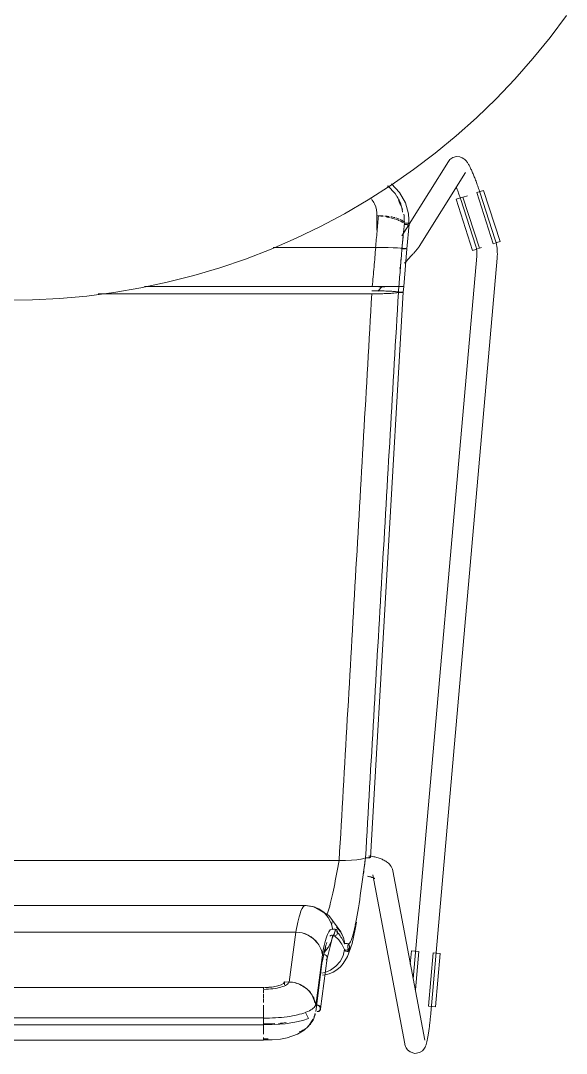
# Model space of a CAD drawing. Header units: millimetres. Extents: x 155927 to 295199, y -4084 to 97293.
# Drawn here: x 219590 to 219911, y 11464 to 12070 of the extents above; entities that cross this region are included whole.
import ezdxf

# ---------------------------------------------------------------- set-up
doc = ezdxf.new("R2010")
doc.units = ezdxf.units.MM
doc.header["$MEASUREMENT"] = 0
doc.layers.add('I-FURN', color=8, linetype='CONTINUOUS', lineweight=9)

msp = doc.modelspace()

# ---------------------------------------------------------------- linework, layer by layer
at = {"layer": 'I-FURN'}
for p, q in [((219901.02, 12060.29), (219910.6, 12073.11)), ((219890.94, 12047.87), (219901.02, 12060.29)), ((219880.37, 12035.86), (219890.94, 12047.87)), ((219869.33, 12024.28), (219880.37, 12035.86)), ((219857.84, 12013.15), (219869.33, 12024.28)), ((219845.91, 12002.49), (219857.84, 12013.15)), ((219833.56, 11992.32), (219845.91, 12002.49)), ((219820.82, 11982.64), (219833.56, 11992.32)), ((219842.2, 11988.54), (219841.31, 11987.41)), ((219842.2, 11988.54), (219843.94, 11989.76)), ((219843.94, 11989.76), (219846.16, 11990.35)), ((219846.16, 11990.35), (219848.14, 11990.17)), ((219848.14, 11990.17), (219849.52, 11989.65)), ((219849.52, 11989.65), (219850.43, 11989.09)), ((219850.43, 11989.09), (219851.06, 11988.57)), ((219851.06, 11988.57), (219851.52, 11988.1)), ((219851.52, 11988.1), (219851.89, 11987.67)), ((219807.7, 11973.49), (219820.82, 11982.64)), ((219841.31, 11987.41), (219818.28, 11950.65)), ((219851.89, 11987.67), (219852.2, 11987.27)), ((219852.2, 11987.27), (219852.48, 11986.88)), ((219852.48, 11986.88), (219852.74, 11986.49)), ((219852.74, 11986.49), (219852.98, 11986.1)), ((219852.98, 11986.1), (219853.22, 11985.7)), ((219853.22, 11985.7), (219853.45, 11985.29)), ((219853.45, 11985.29), (219853.68, 11984.87)), ((219853.68, 11984.87), (219853.9, 11984.43)), ((219853.9, 11984.43), (219854.13, 11983.97)), ((219854.13, 11983.97), (219854.36, 11983.5)), ((219854.36, 11983.5), (219854.6, 11983.01)), ((219854.6, 11983.01), (219854.83, 11982.5)), ((219854.83, 11982.5), (219855.07, 11981.97)), ((219824.17, 11937.46), (219851.48, 11981.04)), ((219855.07, 11981.97), (219855.31, 11981.42)), ((219855.31, 11981.42), (219855.55, 11980.86)), ((219855.55, 11980.86), (219855.8, 11980.28)), ((219855.8, 11980.28), (219856.05, 11979.69)), ((219856.05, 11979.69), (219856.29, 11979.08)), ((219856.29, 11979.08), (219856.54, 11978.45)), ((219856.54, 11978.45), (219856.8, 11977.81)), ((219856.8, 11977.81), (219857.05, 11977.16)), ((219857.05, 11977.16), (219857.3, 11976.49)), ((219857.3, 11976.49), (219857.56, 11975.82)), ((219794.22, 11964.87), (219807.7, 11973.49)), ((219809.99, 11968.65), (219805.74, 11973.11)), ((219812.67, 11969.23), (219807.93, 11974.38)), ((219846.11, 11972.16), (219846.35, 11971.53)), ((219846.35, 11971.53), (219846.58, 11970.9)), ((219846.58, 11970.9), (219846.82, 11970.25)), ((219846.82, 11970.25), (219847.05, 11969.59)), ((219857.56, 11975.82), (219857.81, 11975.13)), ((219857.81, 11975.13), (219858.07, 11974.43)), ((219858.07, 11974.43), (219858.32, 11973.72)), ((219858.32, 11973.72), (219858.58, 11973.01)), ((219858.58, 11973.01), (219858.83, 11972.28)), ((219858.83, 11972.28), (219859.08, 11971.55)), ((219859.08, 11971.55), (219859.33, 11970.82)), ((219859.33, 11970.82), (219859.58, 11970.08)), ((219859.58, 11970.08), (219859.82, 11969.35)), ((219860.04, 11969.81), (219861.99, 11970.45)), ((219861.99, 11970.45), (219871.68, 11940.44)), ((219780.41, 11956.79), (219794.22, 11964.87)), ((219813.36, 11962.82), (219809.99, 11968.65)), ((219816.06, 11963.22), (219812.67, 11969.23)), ((219845.84, 11965.23), (219847.79, 11965.86)), ((219845.84, 11965.23), (219855.53, 11935.22)), ((219847.05, 11969.59), (219847.29, 11968.93)), ((219847.29, 11968.93), (219847.52, 11968.26)), ((219847.52, 11968.26), (219847.76, 11967.58)), ((219847.76, 11967.58), (219847.99, 11966.89)), ((219847.79, 11965.86), (219849.76, 11966.5)), ((219847.99, 11966.89), (219848.22, 11966.2)), ((219848.22, 11966.2), (219848.45, 11965.51)), ((219848.45, 11965.51), (219848.56, 11965.18)), ((219848.56, 11965.18), (219857.27, 11938.36)), ((219859.57, 11936.53), (219849.88, 11966.53)), ((219852.46, 11967.37), (219849.98, 11966.57)), ((219857.95, 11969.14), (219867.64, 11939.13)), ((219858.07, 11969.18), (219860.04, 11969.81)), ((219859.82, 11969.35), (219859.97, 11968.89)), ((219868.68, 11942.07), (219859.97, 11968.89)), ((219817.94, 11956.7), (219816.06, 11963.22)), ((219766.29, 11949.27), (219780.41, 11956.79)), ((219799.23, 11955.57), (219800.27, 11955.57)), ((219799.28, 11947.06), (219799.28, 11956.82)), ((219818.22, 11949.79), (219817.94, 11956.7)), ((219751.88, 11942.32), (219766.29, 11949.27)), ((219818.06, 11950.31), (219814, 11943.83)), ((219818.35, 11950.68), (219816.92, 11936.19)), ((219737.2, 11935.96), (219751.88, 11942.32)), ((219869.73, 11939.81), (219867.76, 11939.17)), ((219868.7, 11942.03), (219868.68, 11942.07)), ((219869.02, 11940.94), (219868.7, 11942.03)), ((219869.31, 11939.83), (219869.02, 11940.94)), ((219869.55, 11938.71), (219869.31, 11939.83)), ((219871.68, 11940.44), (219869.73, 11939.81)), ((219722.28, 11930.18), (219737.2, 11935.96)), ((219798.57, 11937.02), (219738.46, 11937.02)), ((219738.46, 11937.02), (219798.57, 11937.02)), ((219802.34, 11937), (219798.57, 11937.02)), ((219798.7, 11937.02), (219802.34, 11936.99)), ((219802.43, 11936.99), (219805.87, 11936.92)), ((219805.87, 11936.92), (219802.43, 11936.99)), ((219808.97, 11936.81), (219805.87, 11936.92)), ((219805.94, 11936.92), (219808.97, 11936.81)), ((219811.45, 11936.66), (219808.97, 11936.81)), ((219809.01, 11936.8), (219811.45, 11936.66)), ((219813.18, 11936.48), (219811.45, 11936.66)), ((219811.47, 11936.65), (219813.18, 11936.48)), ((219814.07, 11936.28), (219813.18, 11936.48)), ((219813.19, 11936.48), (219814.07, 11936.28)), ((219814.55, 11936.29), (219814.07, 11936.28)), ((219814.07, 11936.28), (219814.54, 11936.29)), ((219814.56, 11936.09), (219814.08, 11936.1)), ((219814.09, 11936.1), (219814.56, 11936.09)), ((219814.54, 11936.29), (219815.04, 11936.29)), ((219815.04, 11936.29), (219814.55, 11936.29)), ((219814.56, 11936.09), (219815.06, 11936.09)), ((219815.05, 11936.09), (219814.56, 11936.09)), ((219815.53, 11936.29), (219815.04, 11936.29)), ((219815.04, 11936.29), (219815.53, 11936.29)), ((219815.54, 11936.09), (219815.05, 11936.09)), ((219815.06, 11936.09), (219815.55, 11936.09)), ((219816.92, 11936.19), (219815.1, 11913.99)), ((219815.99, 11936.28), (219815.53, 11936.29)), ((219815.53, 11936.29), (219815.98, 11936.28)), ((219816, 11936.1), (219815.54, 11936.09)), ((219815.55, 11936.09), (219816, 11936.1)), ((219815.98, 11936.28), (219816.37, 11936.26)), ((219816.37, 11936.26), (219815.99, 11936.28)), ((219816.67, 11936.24), (219816.37, 11936.26)), ((219816.37, 11936.26), (219816.66, 11936.24)), ((219816.38, 11936.12), (219816.67, 11936.14)), ((219816.67, 11936.14), (219816.38, 11936.12)), ((219816.86, 11936.22), (219816.67, 11936.24)), ((219816.67, 11936.14), (219816.86, 11936.17)), ((219816.86, 11936.17), (219816.67, 11936.14)), ((219816.85, 11936.22), (219816.92, 11936.19)), ((219816.92, 11936.19), (219816.86, 11936.22)), ((219816.86, 11936.17), (219816.92, 11936.19)), ((219816.92, 11936.19), (219816.86, 11936.17)), ((219821.05, 11933.67), (219820.73, 11933.32)), ((219821.35, 11934.01), (219821.05, 11933.67)), ((219821.64, 11934.33), (219821.35, 11934.01)), ((219821.91, 11934.64), (219821.64, 11934.33)), ((219822.17, 11934.93), (219821.91, 11934.64)), ((219822.41, 11935.21), (219822.17, 11934.93)), ((219822.64, 11935.48), (219822.41, 11935.21)), ((219822.86, 11935.73), (219822.64, 11935.48)), ((219823.06, 11935.97), (219822.86, 11935.73)), ((219823.25, 11936.2), (219823.06, 11935.97)), ((219823.43, 11936.43), (219823.25, 11936.2)), ((219823.6, 11936.65), (219823.43, 11936.43)), ((219823.77, 11936.88), (219823.6, 11936.65)), ((219823.96, 11937.13), (219823.77, 11936.88)), ((219824.17, 11937.46), (219823.96, 11937.13)), ((219857.48, 11935.85), (219855.53, 11935.22)), ((219857.27, 11938.36), (219857.46, 11937.73)), ((219857.46, 11937.73), (219857.63, 11937.09)), ((219859.45, 11936.49), (219857.48, 11935.85)), ((219857.63, 11937.09), (219857.77, 11936.44)), ((219857.77, 11936.44), (219857.88, 11935.79)), ((219857.88, 11935.79), (219857.97, 11935.13)), ((219857.97, 11935.13), (219858.03, 11934.47)), ((219858.03, 11934.47), (219858.07, 11933.81)), ((219858.07, 11933.81), (219858.08, 11933.15)), ((219860.83, 11936.94), (219859.67, 11936.56)), ((219869.75, 11937.59), (219869.55, 11938.71)), ((219869.9, 11936.46), (219869.75, 11937.59)), ((219870, 11935.32), (219869.9, 11936.46)), ((219870.06, 11934.18), (219870, 11935.32)), ((219870.08, 11933.04), (219870.06, 11934.18)), ((219707.14, 11925.01), (219722.28, 11930.18)), ((219816.01, 11928.2), (219815.55, 11927.72)), ((219816.45, 11928.68), (219816.01, 11928.2)), ((219816.89, 11929.15), (219816.45, 11928.68)), ((219817.33, 11929.61), (219816.89, 11929.15)), ((219817.75, 11930.07), (219817.33, 11929.61)), ((219818.16, 11930.51), (219817.75, 11930.07)), ((219818.57, 11930.95), (219818.16, 11930.51)), ((219818.96, 11931.37), (219818.57, 11930.95)), ((219819.34, 11931.79), (219818.96, 11931.37)), ((219819.71, 11932.19), (219819.34, 11931.79)), ((219820.06, 11932.58), (219819.71, 11932.19)), ((219820.41, 11932.96), (219820.06, 11932.58)), ((219820.73, 11933.32), (219820.41, 11932.96)), ((219858.01, 11931.81), (219820.73, 11507.46)), ((219831.02, 11487.43), (219869.97, 11930.76)), ((219858.02, 11931.83), (219858.01, 11931.81)), ((219858.06, 11932.49), (219858.02, 11931.83)), ((219858.08, 11933.15), (219858.06, 11932.49)), ((219869.97, 11930.76), (219870.05, 11931.89)), ((219870.05, 11931.89), (219870.08, 11933.04)), ((219691.8, 11920.45), (219707.14, 11925.01)), ((219813.19, 11925.23), (219812.71, 11924.73)), ((219660.65, 11913.18), (219676.3, 11916.5)), ((219676.3, 11916.5), (219691.8, 11920.45)), ((219629.01, 11908.42), (219644.88, 11910.49)), ((219635.79, 11909.74), (219796.37, 11909.74)), ((219796.37, 11909.74), (219635.79, 11909.74)), ((219644.88, 11910.49), (219660.65, 11913.18)), ((219662.89, 11914.05), (219796.63, 11914.05)), ((219796.63, 11914.05), (219662.89, 11914.05)), ((219814.82, 11910.63), (219795.53, 11578.72)), ((219796.37, 11909.74), (219800.15, 11909.76)), ((219800.16, 11911.5), (219796.39, 11911.53)), ((219796.63, 11914.05), (219800.42, 11914.05)), ((219800.42, 11914.05), (219796.63, 11914.05)), ((219799.86, 11911.38), (219802.43, 11914.05)), ((219800.15, 11909.76), (219803.72, 11909.84)), ((219803.71, 11911.42), (219800.16, 11911.5)), ((219800.42, 11914.05), (219803.98, 11914.05)), ((219803.99, 11914.05), (219800.42, 11914.05)), ((219803.98, 11913.93), (219800.42, 11913.93)), ((219800.42, 11913.93), (219803.98, 11913.93)), ((219806.83, 11911.3), (219803.71, 11911.42)), ((219803.72, 11909.84), (219806.85, 11909.97)), ((219803.99, 11914.05), (219807.12, 11914.04)), ((219807.12, 11914.04), (219803.99, 11914.05)), ((219809.33, 11911.13), (219806.83, 11911.3)), ((219806.85, 11909.97), (219809.35, 11910.13)), ((219809.6, 11913.95), (219807.1, 11913.94)), ((219807.11, 11913.94), (219809.61, 11913.95)), ((219807.12, 11914.04), (219809.62, 11914.03)), ((219809.62, 11914.03), (219807.12, 11914.04)), ((219811.08, 11910.94), (219809.33, 11911.13)), ((219809.35, 11910.13), (219811.1, 11910.32)), ((219811.35, 11913.97), (219809.6, 11913.95)), ((219809.61, 11913.95), (219811.36, 11913.97)), ((219811.37, 11914.01), (219809.62, 11914.03)), ((219809.63, 11914.03), (219811.37, 11914.01)), ((219811.98, 11910.73), (219811.08, 11910.94)), ((219811.1, 11910.32), (219811.99, 11910.53)), ((219811.37, 11914.01), (219812.26, 11914)), ((219812.26, 11914), (219811.37, 11914.01)), ((219812.45, 11910.74), (219811.98, 11910.73)), ((219811.99, 11910.53), (219812.46, 11910.52)), ((219812.72, 11913.98), (219812.25, 11913.98)), ((219812.25, 11913.98), (219812.72, 11913.98)), ((219812.26, 11914), (219812.73, 11914)), ((219812.73, 11914), (219812.26, 11914)), ((219812.94, 11910.74), (219812.45, 11910.74)), ((219812.46, 11910.52), (219812.95, 11910.52)), ((219813.22, 11913.98), (219812.72, 11913.98)), ((219812.72, 11913.98), (219813.22, 11913.98)), ((219812.73, 11914), (219813.22, 11914)), ((219813.23, 11914), (219812.73, 11914)), ((219813.43, 11910.74), (219812.94, 11910.74)), ((219812.95, 11910.52), (219813.44, 11910.53)), ((219813.22, 11914), (219813.71, 11914)), ((219813.71, 11913.98), (219813.22, 11913.98)), ((219813.22, 11913.98), (219813.71, 11913.98)), ((219813.72, 11914), (219813.23, 11914)), ((219813.89, 11910.73), (219813.43, 11910.74)), ((219813.44, 11910.53), (219813.89, 11910.54)), ((219813.71, 11914), (219814.16, 11914)), ((219814.16, 11913.98), (219813.71, 11913.98)), ((219813.71, 11913.98), (219814.16, 11913.98)), ((219814.17, 11914), (219813.72, 11914)), ((219814.27, 11910.71), (219813.89, 11910.73)), ((219813.89, 11910.54), (219814.28, 11910.55)), ((219814.16, 11914), (219814.55, 11914)), ((219814.54, 11913.98), (219814.16, 11913.98)), ((219814.16, 11913.98), (219814.55, 11913.98)), ((219814.55, 11914), (219814.17, 11914)), ((219814.56, 11910.69), (219814.27, 11910.71)), ((219814.28, 11910.55), (219814.57, 11910.58)), ((219814.84, 11913.99), (219814.54, 11913.98)), ((219814.55, 11914), (219814.84, 11913.99)), ((219814.84, 11913.99), (219814.55, 11914)), ((219814.55, 11913.98), (219814.84, 11913.99)), ((219814.75, 11910.66), (219814.56, 11910.69)), ((219814.57, 11910.58), (219814.76, 11910.6)), ((219814.82, 11910.63), (219814.75, 11910.66)), ((219814.76, 11910.6), (219814.82, 11910.63)), ((219814.83, 11910.63), (219815.09, 11913.99)), ((219814.84, 11913.99), (219815.03, 11913.99)), ((219815.03, 11913.99), (219814.84, 11913.99)), ((219814.84, 11913.99), (219815.03, 11913.99)), ((219815.03, 11913.99), (219814.84, 11913.99)), ((219815.03, 11913.99), (219815.09, 11913.99)), ((219815.09, 11913.99), (219815.03, 11913.99)), ((219815.03, 11913.99), (219815.1, 11913.99)), ((219815.1, 11913.99), (219815.03, 11913.99)), ((219581.1, 11906.06), (219597.1, 11906.21)), ((219597.1, 11906.21), (219613.08, 11907)), ((219613.08, 11907), (219629.01, 11908.42)), ((219393.72, 11577), (219777.12, 11577)), ((219777.12, 11577), (219393.72, 11577)), ((219777.12, 11577), (219780.88, 11577.06)), ((219780.89, 11577.06), (219777.19, 11577)), ((219780.88, 11577.06), (219784.42, 11577.22)), ((219784.42, 11577.22), (219780.95, 11577.06)), ((219784.42, 11577.22), (219787.52, 11577.45)), ((219787.53, 11577.45), (219784.47, 11577.22)), ((219787.52, 11577.45), (219790.02, 11577.77)), ((219790.02, 11577.77), (219787.56, 11577.46)), ((219790.02, 11577.77), (219791.76, 11578.13)), ((219791.76, 11578.13), (219790.03, 11577.77)), ((219792.67, 11578.53), (219791.76, 11578.13)), ((219791.76, 11578.13), (219792.67, 11578.53)), ((219792.67, 11578.53), (219793.14, 11578.52)), ((219793.14, 11578.52), (219792.67, 11578.53)), ((219793.14, 11578.52), (219793.63, 11578.51)), ((219793.64, 11578.51), (219793.14, 11578.52)), ((219793.63, 11578.51), (219794.13, 11578.52)), ((219794.13, 11578.52), (219793.64, 11578.51)), ((219794.13, 11578.52), (219794.58, 11578.54)), ((219794.58, 11578.54), (219794.13, 11578.52)), ((219794.58, 11578.54), (219794.97, 11578.58)), ((219794.97, 11578.57), (219794.58, 11578.54)), ((219794.99, 11578.87), (219794.61, 11578.9)), ((219794.62, 11578.9), (219795, 11578.87)), ((219795.43, 11579.63), (219794.72, 11579.75)), ((219794.97, 11578.58), (219795.27, 11578.62)), ((219795.27, 11578.62), (219794.97, 11578.57)), ((219795.28, 11578.83), (219794.99, 11578.87)), ((219795, 11578.87), (219795.29, 11578.83)), ((219796.12, 11579.5), (219795.43, 11579.63)), ((219795.53, 11578.72), (219795.47, 11578.78)), ((219795.47, 11578.78), (219795.53, 11578.72)), ((219796.8, 11579.37), (219796.12, 11579.5)), ((219797.47, 11579.23), (219796.8, 11579.37)), ((219798.13, 11579.07), (219797.47, 11579.23)), ((219798.77, 11578.91), (219798.13, 11579.07)), ((219799.4, 11578.74), (219798.77, 11578.91)), ((219800.02, 11578.56), (219799.4, 11578.74)), ((219800.62, 11578.36), (219800.02, 11578.56)), ((219801.21, 11578.16), (219800.62, 11578.36)), ((219801.79, 11577.94), (219801.21, 11578.16)), ((219802.36, 11577.7), (219801.79, 11577.94)), ((219802.93, 11577.45), (219802.36, 11577.7)), ((219803.48, 11577.18), (219802.93, 11577.45)), ((219804.01, 11576.89), (219803.48, 11577.18)), ((219804.55, 11576.56), (219804.01, 11576.89)), ((219805.09, 11576.21), (219804.55, 11576.56)), ((219805.62, 11575.8), (219805.09, 11576.21)), ((219806.15, 11575.35), (219805.62, 11575.8)), ((219806.67, 11574.83), (219806.15, 11575.35)), ((219807.18, 11574.24), (219806.67, 11574.83)), ((219807.67, 11573.55), (219807.18, 11574.24)), ((219808.1, 11572.76), (219807.67, 11573.55)), ((219808.47, 11571.86), (219808.1, 11572.76)), ((219808.72, 11570.88), (219808.47, 11571.86)), ((219827.54, 11471.58), (219808.72, 11570.88)), ((219794.39, 11567.62), (219793.89, 11567.71)), ((219794.85, 11567.52), (219794.39, 11567.62)), ((219795.3, 11567.41), (219794.85, 11567.52)), ((219795.72, 11567.31), (219795.3, 11567.41)), ((219796.12, 11567.2), (219795.72, 11567.31)), ((219796.48, 11567.09), (219796.12, 11567.2)), ((219796.82, 11566.98), (219796.48, 11567.09)), ((219797.12, 11566.88), (219796.82, 11566.98)), ((219796.93, 11568.64), (219815.75, 11469.35)), ((219797.39, 11566.77), (219797.12, 11566.88)), ((219797.62, 11566.68), (219797.39, 11566.77)), ((219797.82, 11566.59), (219797.62, 11566.68)), ((219797.97, 11566.52), (219797.82, 11566.59)), ((219798.06, 11566.47), (219797.97, 11566.52)), ((219798.13, 11566.43), (219798.06, 11566.47)), ((219798.15, 11566.41), (219798.13, 11566.43)), ((219413.02, 11550.5), (219757.81, 11550.5)), ((219757.81, 11550.5), (219413.02, 11550.5)), ((219757.27, 11550.66), (219452.47, 11550.66)), ((219757.27, 11550.65), (219762.31, 11549.86)), ((219757.81, 11550.5), (219761.6, 11550.02)), ((219761.6, 11550.03), (219757.81, 11550.5)), ((219765.17, 11548.67), (219761.6, 11550.03)), ((219761.6, 11550.02), (219765.17, 11548.66)), ((219762.31, 11549.86), (219765.48, 11548.49)), ((219762.46, 11549.79), (219771.11, 11544.67)), ((219768.31, 11546.5), (219765.17, 11548.67)), ((219765.17, 11548.66), (219768.3, 11546.49)), ((219768.3, 11546.49), (219770.81, 11543.61)), ((219770.81, 11543.62), (219768.31, 11546.5)), ((219772.57, 11540.23), (219770.81, 11543.62)), ((219770.81, 11543.61), (219772.56, 11540.23)), ((219771.11, 11544.67), (219778.1, 11535.14)), ((219773.46, 11536.51), (219772.57, 11540.23)), ((219786.69, 11536.74), (219787.43, 11540.81)), ((219419.06, 11534.9), (219751.77, 11534.9)), ((219751.77, 11534.9), (219419.06, 11534.9)), ((219751.77, 11534.9), (219747.91, 11505.63)), ((219755.54, 11534.43), (219751.77, 11534.9)), ((219759.09, 11533.11), (219755.54, 11534.43)), ((219773.1, 11531.16), (219775.27, 11536.48)), ((219773.46, 11536.51), (219773.93, 11536.67)), ((219773.93, 11536.67), (219773.46, 11536.51)), ((219773.93, 11536.67), (219774.43, 11536.71)), ((219774.43, 11536.71), (219773.93, 11536.67)), ((219774.14, 11532.72), (219774.97, 11536.61)), ((219774.43, 11536.71), (219774.92, 11536.63)), ((219774.92, 11536.63), (219774.43, 11536.71)), ((219774.92, 11536.63), (219775.37, 11536.43)), ((219775.37, 11536.43), (219774.92, 11536.63)), ((219775.37, 11536.43), (219775.75, 11536.11)), ((219775.75, 11536.11), (219775.37, 11536.43)), ((219775.75, 11533.41), (219775.37, 11533.09)), ((219775.37, 11533.09), (219775.75, 11533.4)), ((219775.64, 11537.9), (219778.03, 11535.06)), ((219778.05, 11535.06), (219775.64, 11537.9)), ((219775.75, 11536.11), (219776.04, 11535.71)), ((219776.05, 11535.71), (219775.75, 11536.11)), ((219776.04, 11533.81), (219775.75, 11533.41)), ((219775.75, 11533.4), (219776.05, 11533.81)), ((219776.04, 11535.71), (219776.23, 11535.25)), ((219776.23, 11534.27), (219776.04, 11533.81)), ((219776.24, 11535.25), (219776.05, 11535.71)), ((219776.05, 11533.81), (219776.24, 11534.27)), ((219776.23, 11535.25), (219776.3, 11534.76)), ((219776.3, 11534.76), (219776.23, 11534.27)), ((219776.3, 11534.76), (219776.24, 11535.25)), ((219776.24, 11534.27), (219776.3, 11534.76)), ((219778.04, 11535.06), (219779.68, 11531.73)), ((219779.69, 11531.74), (219778.05, 11535.06)), ((219778.1, 11535.14), (219778.98, 11533.39)), ((219784.8, 11528.22), (219786.69, 11536.74)), ((219762.2, 11531.03), (219759.09, 11533.11)), ((219764.69, 11528.29), (219762.2, 11531.03)), ((219770.13, 11519.54), (219773.1, 11531.16)), ((219770.81, 11525.9), (219772.57, 11529.29)), ((219772.57, 11529.29), (219773.46, 11533)), ((219773.93, 11532.85), (219773.46, 11533.01)), ((219773.46, 11533), (219773.93, 11532.84)), ((219774.43, 11532.81), (219773.93, 11532.85)), ((219773.93, 11532.84), (219774.43, 11532.8)), ((219774.92, 11532.89), (219774.43, 11532.81)), ((219774.43, 11532.8), (219774.92, 11532.89)), ((219775.37, 11533.09), (219774.92, 11532.89)), ((219774.92, 11532.89), (219775.37, 11533.09)), ((219779.68, 11531.73), (219780.47, 11528.12)), ((219780.47, 11528.12), (219779.69, 11531.74)), ((219780.47, 11528.12), (219780.94, 11528.27)), ((219780.94, 11528.27), (219780.47, 11528.12)), ((219780.94, 11528.27), (219781.44, 11528.3)), ((219781.44, 11528.3), (219780.94, 11528.27)), ((219781.44, 11528.3), (219781.93, 11528.21)), ((219781.94, 11528.21), (219781.44, 11528.3)), ((219781.93, 11528.21), (219782.38, 11528)), ((219782.39, 11528.01), (219781.94, 11528.21)), ((219782.13, 11520.59), (219784.8, 11528.22)), ((219782.38, 11528), (219782.76, 11527.69)), ((219782.76, 11527.69), (219782.39, 11528.01)), ((219782.76, 11527.69), (219783.05, 11527.28)), ((219783.05, 11527.29), (219782.76, 11527.69)), ((219783.24, 11526.83), (219783.05, 11527.29)), ((219783.05, 11527.28), (219783.23, 11526.82)), ((219763.48, 11491.83), (219767.32, 11521.53)), ((219768.55, 11523.49), (219767.18, 11517.2)), ((219768.29, 11521.72), (219767.79, 11521.68)), ((219768.78, 11521.64), (219768.29, 11521.72)), ((219768.31, 11523.02), (219770.81, 11525.9)), ((219769.31, 11525.93), (219768.55, 11523.49)), ((219769.23, 11521.45), (219768.78, 11521.64)), ((219769.61, 11521.15), (219769.23, 11521.45)), ((219779.52, 11521.01), (219780.42, 11524.64)), ((219780.89, 11524.47), (219780.42, 11524.64)), ((219780.42, 11524.64), (219780.89, 11524.47)), ((219781.33, 11523.71), (219782.49, 11523.39)), ((219781.88, 11524.51), (219781.39, 11524.43)), ((219781.39, 11524.43), (219781.88, 11524.5)), ((219782.34, 11524.7), (219781.88, 11524.51)), ((219781.88, 11524.5), (219782.34, 11524.7)), ((219782.49, 11523.39), (219782.3, 11527.24)), ((219782.72, 11525.01), (219782.34, 11524.7)), ((219782.34, 11524.7), (219782.73, 11525)), ((219783.02, 11525.4), (219782.72, 11525.01)), ((219782.73, 11525), (219783.03, 11525.4)), ((219783.22, 11525.85), (219783.02, 11525.4)), ((219783.03, 11525.4), (219783.22, 11525.85)), ((219783.29, 11526.34), (219783.22, 11525.85)), ((219783.22, 11525.85), (219783.3, 11526.34)), ((219783.23, 11526.82), (219783.29, 11526.34)), ((219783.3, 11526.34), (219783.24, 11526.83)), ((219819.68, 11523.94), (219818.99, 11516.04)), ((219819.68, 11523.94), (219821.73, 11523.76)), ((219821.73, 11523.76), (219823.79, 11523.58)), ((219821.94, 11501.09), (219823.91, 11523.57)), ((219832.36, 11522.82), (219829.6, 11491.41)), ((219832.48, 11522.81), (219834.55, 11522.63)), ((219836.59, 11522.45), (219833.83, 11491.04)), ((219834.55, 11522.63), (219836.59, 11522.45)), ((219763.45, 11488.29), (219767.3, 11517.98)), ((219766.29, 11489.84), (219770.15, 11519.62)), ((219769.91, 11520.76), (219769.61, 11521.15)), ((219769.62, 11518.56), (219769.91, 11518.94)), ((219770.1, 11520.32), (219769.91, 11520.76)), ((219769.91, 11518.94), (219770.1, 11519.39)), ((219770.16, 11519.85), (219770.1, 11520.32)), ((219770.1, 11519.39), (219770.16, 11519.85)), ((219775.29, 11514.86), (219777.77, 11517.69)), ((219777.77, 11517.69), (219779.52, 11521.01)), ((219777.89, 11514.52), (219779.62, 11516.48)), ((219779.62, 11516.48), (219782.13, 11520.59)), ((219768.69, 11511.29), (219766.95, 11510.92)), ((219766.95, 11510.92), (219768.7, 11511.28)), ((219767.42, 11509.62), (219768.84, 11509.77)), ((219768.7, 11511.28), (219772.21, 11512.69)), ((219768.84, 11509.77), (219771.34, 11510.43)), ((219771.34, 11510.43), (219773.71, 11511.46)), ((219772.21, 11512.69), (219775.29, 11514.86)), ((219773.71, 11511.46), (219775.91, 11512.83)), ((219775.91, 11512.83), (219777.89, 11514.52)), ((219741.22, 11503.37), (219738.73, 11502.86)), ((219743.21, 11504.05), (219741.22, 11503.37)), ((219744.56, 11504.83), (219743.21, 11504.05)), ((219745.2, 11505.69), (219744.56, 11504.83)), ((219745.2, 11504.03), (219745.2, 11505.69)), ((219747.91, 11505.63), (219745.2, 11505.69)), ((219732.84, 11502.44), (219437.99, 11502.44)), ((219437.99, 11502.38), (219732.84, 11502.38)), ((219735.88, 11502.55), (219732.84, 11502.44)), ((219732.84, 11500.85), (219732.84, 11499.11)), ((219732.84, 11498.53), (219732.84, 11496.06)), ((219738.73, 11502.86), (219735.88, 11502.55)), ((219732.84, 11495.54), (219732.84, 11493.7)), ((219732.84, 11492.07), (219732.84, 11488.51)), ((219763.91, 11491.82), (219764.23, 11494.26)), ((219831.79, 11491.22), (219829.72, 11491.4)), ((219833.83, 11491.04), (219831.79, 11491.22)), ((219732.84, 11484.51), (219732.84, 11488.32)), ((219732.84, 11488.32), (219732.84, 11484.51)), ((219759.27, 11484.26), (219757.51, 11487.8)), ((219830.72, 11484.28), (219830.79, 11485.03)), ((219830.79, 11485.03), (219830.87, 11485.77)), ((219830.87, 11485.77), (219830.94, 11486.52)), ((219830.94, 11486.52), (219831, 11487.28)), ((219831, 11487.28), (219831.02, 11487.43)), ((219732.84, 11484.54), (219437.99, 11484.54)), ((219437.99, 11480.57), (219732.84, 11480.57)), ((219732.84, 11484.43), (219732.84, 11480.58)), ((219732.84, 11484.2), (219732.84, 11484.43)), ((219732.84, 11483.87), (219732.84, 11484.2)), ((219732.84, 11483.45), (219732.84, 11483.87)), ((219732.84, 11482.98), (219732.84, 11483.45)), ((219732.84, 11482.48), (219732.84, 11482.98)), ((219732.84, 11481.99), (219732.84, 11482.48)), ((219732.84, 11481.54), (219732.84, 11481.99)), ((219732.84, 11481.15), (219732.84, 11481.54)), ((219732.84, 11480.84), (219732.84, 11481.15)), ((219732.84, 11480.64), (219732.84, 11480.84)), ((219732.84, 11477.79), (219732.84, 11480.82)), ((219732.84, 11480.82), (219732.84, 11477.8)), ((219732.84, 11480.57), (219739.38, 11480.67)), ((219732.84, 11480.57), (219732.84, 11480.64)), ((219739.38, 11480.67), (219745.51, 11481.16)), ((219745.51, 11481.16), (219751.13, 11482)), ((219751.13, 11482), (219755.82, 11483.1)), ((219755.82, 11483.1), (219759.27, 11484.26)), ((219756.66, 11477.46), (219759.13, 11479.76)), ((219759.13, 11479.76), (219761.81, 11483.65)), ((219761.81, 11483.65), (219761.91, 11483.85)), ((219830.07, 11478.59), (219830.15, 11479.27)), ((219830.15, 11479.27), (219830.24, 11479.96)), ((219830.24, 11479.96), (219830.32, 11480.66)), ((219830.32, 11480.66), (219830.4, 11481.36)), ((219830.4, 11481.36), (219830.49, 11482.08)), ((219830.49, 11482.08), (219830.57, 11482.81)), ((219830.57, 11482.81), (219830.64, 11483.54)), ((219830.64, 11483.54), (219830.72, 11484.28)), ((219732.84, 11477.64), (219732.84, 11475.06)), ((219732.84, 11473.03), (219732.84, 11471.55)), ((219742.69, 11472.16), (219746.73, 11472.95)), ((219746.73, 11472.95), (219752.78, 11475.07)), ((219752.78, 11475.07), (219756.66, 11477.46)), ((219829.15, 11472.67), (219829.25, 11473.19)), ((219829.25, 11473.19), (219829.34, 11473.72)), ((219829.34, 11473.72), (219829.43, 11474.27)), ((219829.43, 11474.27), (219829.53, 11474.84)), ((219829.53, 11474.84), (219829.62, 11475.42)), ((219829.62, 11475.42), (219829.71, 11476.03)), ((219829.71, 11476.03), (219829.8, 11476.65)), ((219829.8, 11476.65), (219829.89, 11477.28)), ((219829.89, 11477.28), (219829.98, 11477.93)), ((219829.98, 11477.93), (219830.07, 11478.59)), ((219437.99, 11471.54), (219732.84, 11471.54)), ((219732.84, 11471.54), (219732.84, 11471.71)), ((219732.84, 11471.54), (219737.87, 11471.65)), ((219737.87, 11471.65), (219742.69, 11472.16)), ((219815.84, 11468.93), (219815.75, 11469.35)), ((219815.97, 11468.42), (219815.84, 11468.93)), ((219816.19, 11467.8), (219815.97, 11468.42)), ((219816.56, 11467), (219816.19, 11467.8)), ((219817.31, 11465.91), (219816.56, 11467)), ((219826.91, 11466.19), (219827.38, 11466.89)), ((219827.38, 11466.89), (219827.69, 11467.45)), ((219827.69, 11467.45), (219827.9, 11467.93)), ((219827.9, 11467.93), (219828.07, 11468.36)), ((219828.07, 11468.36), (219828.21, 11468.76)), ((219828.21, 11468.76), (219828.34, 11469.16)), ((219828.34, 11469.16), (219828.45, 11469.55)), ((219828.45, 11469.55), (219828.56, 11469.95)), ((219828.56, 11469.95), (219828.67, 11470.37)), ((219828.67, 11470.37), (219828.77, 11470.8)), ((219828.77, 11470.8), (219828.86, 11471.24)), ((219828.86, 11471.24), (219828.96, 11471.7)), ((219828.96, 11471.7), (219829.06, 11472.18)), ((219829.06, 11472.18), (219829.15, 11472.67)), ((219818.89, 11464.59), (219817.31, 11465.91)), ((219818.89, 11464.59), (219821.64, 11463.76)), ((219821.64, 11463.76), (219824.4, 11464.24)), ((219824.4, 11464.24), (219826.05, 11465.28)), ((219826.05, 11465.28), (219826.91, 11466.19))]:
    msp.add_line(p, q, dxfattribs=at)
for centre, major_axis, ratio, start_param, end_param in [((219751.64, 11519.84), (-15.78, 0), 0.955139, 3.737469, 4.704147), ((219751.64, 11519.84), (-15.78, 0), 0.955139, 3.495799, 3.737346), ((219751.64, 11519.84), (-15.78, 0), 0.955139, 3.254129, 3.495629), ((219768.2, 11519.85), (-1.96, 0), 0.955139, 2.379629, 4.923331), ((219732.84, 11487.29), (0, -15.75), 0.000004, 2.669107, 2.851347), ((219732.84, 11475.81), (12.4, 0), 0.287441, 4.712389, 4.932602)]:
    msp.add_ellipse(centre, major_axis=major_axis, ratio=ratio, start_param=start_param, end_param=end_param, dxfattribs=at)
for points in [[(219805.68, 11973.09), (219806.14, 11972.7), (219806.6, 11972.31), (219807.05, 11971.92)], [(219800.27, 11955.57), (219800.01, 11952.55), (219799.47, 11946.4), (219798.88, 11940.16), (219798.57, 11937.02)], [(219799.28, 11957.09), (219799.29, 11956.59), (219799.27, 11956.08), (219799.23, 11955.57)], [(219800.27, 11955.57), (219801.22, 11955.57), (219802.15, 11955.53), (219803.05, 11955.47)], [(219803.11, 11955.16), (219802.64, 11955.22), (219802.16, 11955.28), (219801.69, 11955.32)], [(219803.99, 11955.41), (219804.89, 11955.33), (219805.77, 11955.23), (219806.63, 11955.11)], [(219806.8, 11954.51), (219806.15, 11954.65), (219805.49, 11954.79), (219804.8, 11954.91)], [(219810.06, 11953.66), (219809.25, 11953.91), (219808.38, 11954.14), (219807.46, 11954.35)], [(219807.48, 11954.97), (219808.32, 11954.83), (219809.13, 11954.66), (219809.86, 11954.47)], [(219812.68, 11952.67), (219812.05, 11952.96), (219811.3, 11953.24), (219810.48, 11953.5)], [(219810.53, 11954.29), (219811.26, 11954.09), (219811.9, 11953.85), (219812.49, 11953.6)], [(219814.5, 11951.59), (219814.09, 11951.92), (219813.57, 11952.24), (219812.93, 11952.55)], [(219815.16, 11956.52), (219815.36, 11955.29), (219815.39, 11954.03), (219815.4, 11952.77)], [(219815.47, 11952.07), (219815.45, 11952.97), (219815.39, 11953.87), (219815.29, 11954.76)], [(219815.51, 11951.24), (219815.27, 11948.8), (219814.79, 11943.84), (219814.31, 11938.81), (219814.07, 11936.28)], [(219818.16, 11949.93), (219818.12, 11949.98), (219818, 11950.07), (219817.7, 11950.21), (219817.32, 11950.32), (219816.86, 11950.42), (219816.37, 11950.48), (219815.87, 11950.51), (219815.56, 11950.51), (219815.41, 11950.51)], [(219814.79, 11943.18), (219814.56, 11940.9), (219814.33, 11938.59), (219814.11, 11936.28)], [(219798.7, 11937.02), (219798.35, 11933.2), (219798.01, 11929.38), (219797.66, 11925.55)], [(219812.26, 11914), (219812.56, 11917.72), (219813.16, 11925.15), (219813.77, 11932.58), (219814.07, 11936.28)], [(219797.66, 11925.55), (219797.32, 11921.72), (219796.98, 11917.89), (219796.63, 11914.05)], [(219796.37, 11909.74), (219793.17, 11854.21), (219789.98, 11798.68), (219786.78, 11743.25)], [(219792.67, 11578.53), (219795.89, 11633.77), (219802.33, 11744.36), (219808.77, 11855.13), (219811.99, 11910.53)], [(219812.25, 11913.98), (219812.2, 11913.44), (219812.11, 11912.36), (219812.02, 11911.27), (219811.98, 11910.73)], [(219811.98, 11910.73), (219812.57, 11910.75), (219814.08, 11910.74), (219814.82, 11910.67), (219814.83, 11910.63)], [(219812.26, 11914), (219812.21, 11913.42), (219812.12, 11912.26), (219812.03, 11911.11), (219811.99, 11910.53)], [(219786.78, 11743.25), (219783.59, 11687.78), (219780.39, 11632.36), (219777.19, 11577)], [(219792.65, 11578.52), (219792.26, 11575.4), (219791.86, 11572.24), (219791.47, 11569.12)], [(219757.81, 11550.5), (219757.63, 11550.6), (219757.45, 11550.65), (219757.27, 11550.65)], [(219773.07, 11540.98), (219773.01, 11540.51), (219772.96, 11540.04), (219772.9, 11539.58)], [(219773.46, 11536.51), (219772.44, 11537.06), (219770.39, 11535.09), (219768.34, 11527.03), (219767.32, 11521.53)], [(219769.92, 11528.85), (219769.26, 11526.96), (219768.61, 11524.15), (219767.95, 11521.11)], [(219773.46, 11533.01), (219772.91, 11533.3), (219772.37, 11533.16), (219771.82, 11532.59)], [(219747.66, 11505.61), (219747.54, 11505.06), (219746.59, 11503.96), (219743.27, 11502.56), (219738.47, 11501.6), (219734.74, 11501.34), (219732.84, 11501.31)], [(219733.68, 11502.39), (219736.46, 11502.44), (219739, 11502.8), (219741.22, 11503.33)], [(219763.48, 11491.83), (219763.33, 11493.07), (219762.75, 11495.44), (219760.98, 11498.78), (219758.45, 11501.62), (219755.31, 11503.81), (219751.71, 11505.23), (219749.21, 11505.59), (219747.91, 11505.63)], [(219761.49, 11497.34), (219762.19, 11496.08), (219762.59, 11494.72), (219762.93, 11493.33)], [(219763.27, 11491.84), (219762.92, 11491.11), (219761.61, 11489.7), (219759.14, 11488.44), (219757.68, 11487.87)], [(219763.01, 11486.95), (219762.85, 11486.27), (219762.65, 11485.59), (219762.4, 11484.94)], [(219739.44, 11481.21), (219737.26, 11481.1), (219735.06, 11481.07), (219732.84, 11481.11)], [(219746, 11481.79), (219744.58, 11481.61), (219743.13, 11481.44), (219741.66, 11481.33)], [(219737.44, 11471.82), (219735.97, 11471.69), (219734.42, 11471.62), (219732.84, 11471.63)]]:
    msp.add_open_spline(points, degree=3, dxfattribs=at)
for points, knots in [([(219796.12, 11965.46), (219796.88, 11964.56), (219798.81, 11961.56), (219799.44, 11957.96), (219799.23, 11955.57)], [0.5, 0.5, 0.5, 0.5, 0.6666667, 1, 1, 1, 1]), ([(219811.3, 11966.7), (219811.87, 11965.81), (219813.54, 11962.99), (219814.15, 11959.88), (219814.43, 11957.74)], [0.591443, 0.591443, 0.591443, 0.591443, 0.6666667, 0.8236682, 0.8236682, 0.8236682, 0.8236682]), ([(219814.43, 11958.84), (219814.04, 11960.19), (219813.31, 11962.15), (219812.3, 11963.98), (219811.95, 11964.55)], [0.2297626, 0.2297626, 0.2297626, 0.2297626, 0.3333333, 0.3824546, 0.3824546, 0.3824546, 0.3824546]), ([(219812.99, 11953.39), (219813.67, 11953.07), (219814.8, 11952.38), (219815.36, 11951.63), (219815.51, 11951.24)], [0.6690305, 0.6690305, 0.6690305, 0.6690305, 0.8333333, 1, 1, 1, 1]), ([(219815.51, 11951.24), (219815.65, 11951.26), (219815.94, 11951.29), (219816.36, 11951.31), (219816.73, 11951.3), (219817.03, 11951.27), (219817.3, 11951.24), (219817.55, 11951.19), (219817.77, 11951.13), (219817.97, 11951.06), (219818.16, 11950.96), (219818.26, 11950.88), (219818.3, 11950.83)], [0, 0, 0, 0, 0.0555556, 0.1111111, 0.1666667, 0.1944444, 0.2222222, 0.2777778, 0.3055556, 0.3333333, 0.3888889, 0.4444444, 0.4444444, 0.4444444, 0.4444444]), ([(219812.25, 11913.98), (219812.56, 11917.67), (219813, 11923.01), (219813.44, 11928.34), (219813.58, 11929.99)], [0, 0, 0, 0, 0.5, 0.7233886, 0.7233886, 0.7233886, 0.7233886]), ([(219811.99, 11910.53), (219811.71, 11910.39), (219810.32, 11910.18), (219806.96, 11909.96), (219803.8, 11909.83), (219800.19, 11909.76), (219797.64, 11909.74), (219796.37, 11909.74)], [-1, -1, -1, -1, -0.666667, -0.5, -0.333333, -0.166667, 0, 0, 0, 0]), ([(219796.39, 11911.53), (219798.93, 11911.52), (219802.74, 11911.47), (219806.95, 11911.3), (219810.3, 11911.08), (219811.69, 11910.87), (219811.98, 11910.73)], [-1, -1, -1, -1, -0.666667, -0.5, -0.333333, 0, 0, 0, 0]), ([(219814.83, 11910.63), (219814.82, 11910.61), (219814.69, 11910.58), (219814.29, 11910.55), (219813.91, 11910.54), (219813.45, 11910.52), (219812.96, 11910.52), (219812.45, 11910.52), (219812.14, 11910.53), (219811.99, 11910.53)], [-0.498493, -0.498493, -0.498493, -0.498493, -0.375, -0.3125, -0.25, -0.1875, -0.125, -0.0625, 0, 0, 0, 0]), ([(219777.12, 11577), (219776.14, 11571.62), (219774.2, 11560.84), (219771.76, 11550.12), (219770.3, 11545.88), (219769.82, 11544.73)], [0, 0, 0, 0, 0.25, 0.5, 0.625, 0.625, 0.625, 0.625]), ([(219792.67, 11578.53), (219791.65, 11570.98), (219789.64, 11555.95), (219787.63, 11543.77), (219786.64, 11539.02)], [0, 0, 0, 0, 0.25, 0.494112, 0.494112, 0.494112, 0.494112]), ([(219757.27, 11550.65), (219756.44, 11550.66), (219754.61, 11548.27), (219752.78, 11540.63), (219751.77, 11534.9)], [0.0892847, 0.0892847, 0.0892847, 0.0892847, 0.5, 1, 1, 1, 1]), ([(219780.47, 11528.12), (219779.3, 11530.53), (219777.67, 11533.19), (219776.05, 11534.86), (219775.59, 11535.25)], [0, 0, 0, 0, 0.5, 0.6963068, 0.6963068, 0.6963068, 0.6963068]), ([(219786.57, 11538.68), (219785.55, 11533.87), (219784.13, 11528.35), (219782.71, 11527.98), (219782.3, 11528.01)], [0.5, 0.5, 0.5, 0.5, 0.75, 0.8499411, 0.8499411, 0.8499411, 0.8499411]), ([(219780.42, 11524.64), (219779.26, 11527.04), (219777.17, 11530.47), (219775.07, 11532.25), (219774.14, 11532.72)], [0, 0, 0, 0, 0.5, 0.9025383, 0.9025383, 0.9025383, 0.9025383]), ([(219784.19, 11526.84), (219783.96, 11526.21), (219782.7, 11523.31), (219781.44, 11523.08), (219780.42, 11524.64)], [0.6929173, 0.6929173, 0.6929173, 0.6929173, 0.75, 1, 1, 1, 1]), ([(219751.44, 11505.07), (219752.68, 11504.75), (219756.2, 11503.32), (219759.51, 11500.86), (219760.64, 11498.71)], [-0.8333333, -0.8333333, -0.8333333, -0.8333333, -0.6666667, -0.3333333, -0.3333333, -0.3333333, -0.3333333]), ([(219764.73, 11491.92), (219764.84, 11491.88), (219765.08, 11491.78), (219765.49, 11491.5), (219765.94, 11490.96), (219766.2, 11490.08), (219765.97, 11489.3), (219765.57, 11488.79), (219765.19, 11488.49), (219764.73, 11488.3), (219764.4, 11488.27), (219764.24, 11488.26)], [-0.8125, -0.8125, -0.8125, -0.8125, -0.765625, -0.71875, -0.625, -0.5, -0.375, -0.3125, -0.25, -0.1875, -0.125, -0.125, -0.125, -0.125]), ([(219764.33, 11488.24), (219764.47, 11488.24), (219764.7, 11488.26), (219764.99, 11488.33), (219765.25, 11488.42), (219765.57, 11488.61), (219765.89, 11488.89), (219766.12, 11489.25), (219766.26, 11489.6), (219766.31, 11489.91), (219766.31, 11490.18), (219766.28, 11490.45), (219766.21, 11490.7), (219766.09, 11490.95), (219765.9, 11491.26), (219765.58, 11491.59), (219765.18, 11491.83), (219764.83, 11491.94), (219764.56, 11491.99), (219764.4, 11492.01), (219764.33, 11492.01)], [0.1111111, 0.1111111, 0.1111111, 0.1111111, 0.1666667, 0.1944444, 0.2222222, 0.2777778, 0.3333333, 0.3888889, 0.4444444, 0.4791667, 0.5138889, 0.5486111, 0.5833333, 0.6180556, 0.6527778, 0.7222222, 0.7916667, 0.8263889, 0.8611111, 0.8888889, 0.8888889, 0.8888889, 0.8888889]), ([(219757.51, 11487.8), (219756.09, 11487.26), (219752.76, 11486.26), (219746.7, 11485.17), (219739.84, 11484.54), (219735.19, 11484.46), (219732.84, 11484.51)], [0.3397465, 0.3397465, 0.3397465, 0.3397465, 0.5, 0.6666667, 0.8333333, 0.9999948, 0.9999948, 0.9999948, 0.9999948]), ([(219758.35, 11479.03), (219759.29, 11479.82), (219760.97, 11481.63), (219762.56, 11484.45), (219763.03, 11486.36), (219763.19, 11487.1)], [0.5, 0.5, 0.5, 0.5, 0.6666667, 0.8333333, 0.9365189, 0.9365189, 0.9365189, 0.9365189]), ([(219753.71, 11476.38), (219754.23, 11476.56), (219755.57, 11477.13), (219756.83, 11477.87), (219757.55, 11478.4)], [0.260519, 0.260519, 0.260519, 0.260519, 0.3333333, 0.4544474, 0.4544474, 0.4544474, 0.4544474])]:
    msp.add_open_spline(points, degree=3, knots=knots, dxfattribs=at)

doc.saveas('drawing.dxf')
